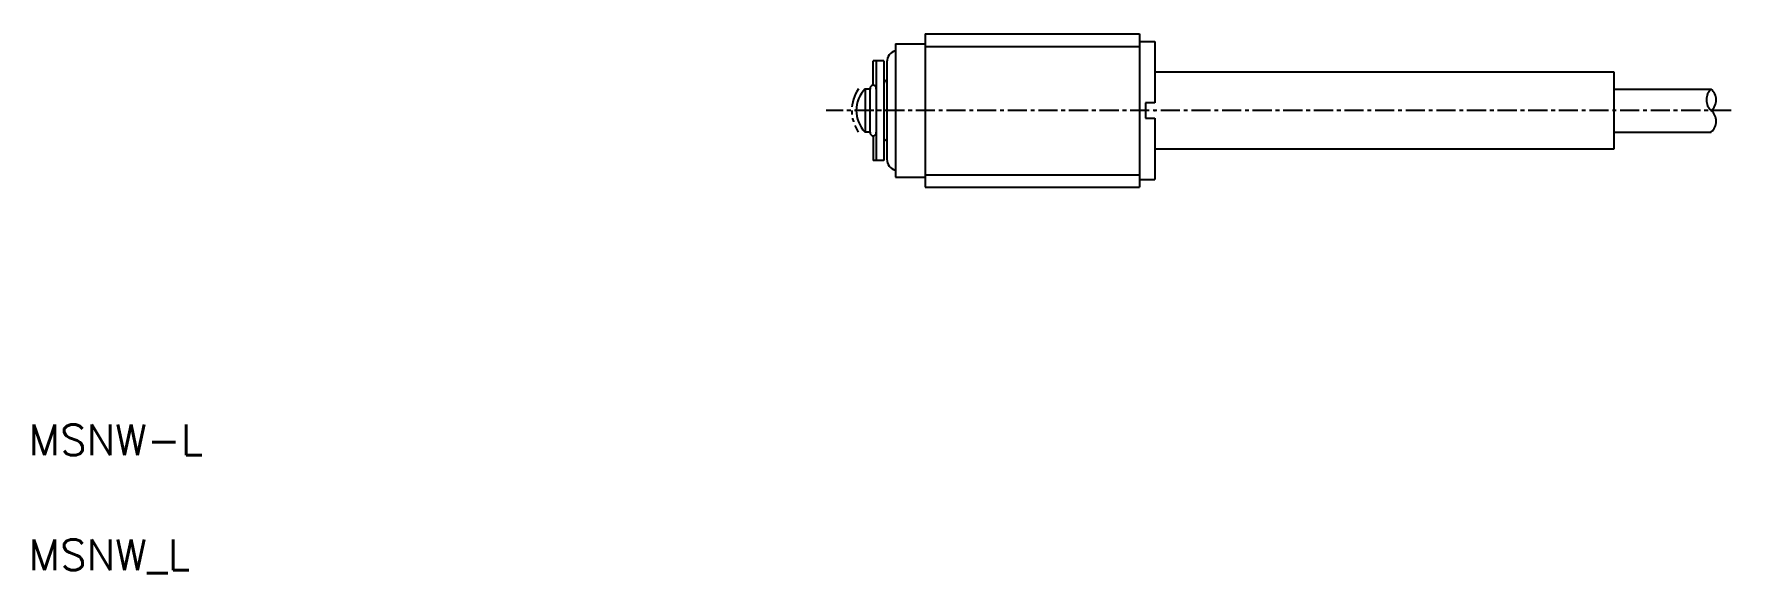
# Model space of a CAD drawing. Extents: x 5 to 116, y 5 to 40.
import ezdxf

# ---------------------------------------------------------------- set-up
doc = ezdxf.new("R2010")
doc.units = 0
doc.linetypes.add('CENTER', pattern=[2, 1.25, -0.25, 0.25, -0.25])
doc.linetypes.add('PHANTOM', pattern=[2.5, 1.25, -0.25, 0.25, -0.25, 0.25, -0.25])
doc.layers.get('0').update_dxf_attribs({"linetype": 'CONTINUOUS'})
doc.layers.add('CENTER', color=1, linetype='CENTER')
doc.styles.get("Standard").update_dxf_attribs({"font": 'txt.shx', "bigfont": 'bigfont.shx'})

msp = doc.modelspace()

# ---------------------------------------------------------------- linework, layer by layer
at = {"color": 7, "linetype": 'CONTINUOUS'}
for p, q in [((63.56, 40), (77.56, 40)), ((63.56, 40), (63.56, 30)), ((77.56, 40), (77.56, 30)), ((61.61, 39.35), (61.61, 30.65)), ((61.61, 39.35), (63.56, 39.35)), ((77.56, 39.5), (78.56, 39.5)), ((78.56, 39.5), (78.56, 35.5)), ((60.86, 38.25), (60.16, 38.25)), ((60.16, 36.65), (60.16, 38.25)), ((60.36, 38.25), (60.36, 31.75)), ((60.86, 38.25), (60.86, 31.75)), ((61.06, 38.17), (61.06, 31.81)), ((60.88, 36.81), (60.87, 36.81)), ((60.87, 36.81), (60.87, 36.8)), ((60.87, 36.8), (60.87, 36.79)), ((60.89, 36.83), (60.88, 36.83)), ((60.88, 36.83), (60.88, 36.82)), ((60.88, 36.82), (60.88, 36.81)), ((60.9, 36.85), (60.89, 36.85)), ((60.89, 36.85), (60.89, 36.84)), ((60.89, 36.84), (60.89, 36.83)), ((60.91, 36.87), (60.9, 36.87)), ((60.9, 36.87), (60.9, 36.86)), ((60.9, 36.86), (60.9, 36.85)), ((60.92, 36.89), (60.91, 36.88)), ((60.91, 36.88), (60.91, 36.88)), ((60.91, 36.88), (60.91, 36.87)), ((60.93, 36.91), (60.92, 36.9)), ((60.92, 36.9), (60.92, 36.9)), ((60.92, 36.9), (60.92, 36.89)), ((60.94, 36.92), (60.93, 36.91)), ((60.93, 36.91), (60.93, 36.91)), ((60.95, 36.93), (60.94, 36.92)), ((60.94, 36.92), (60.94, 36.92)), ((60.96, 36.93), (60.95, 36.93)), ((60.95, 36.93), (60.95, 36.93)), ((60.95, 36.93), (60.95, 36.93)), ((60.97, 36.94), (60.96, 36.94)), ((60.96, 36.94), (60.96, 36.94)), ((60.96, 36.94), (60.96, 36.93)), ((60.98, 36.95), (60.97, 36.95)), ((60.97, 36.95), (60.97, 36.94)), ((60.97, 36.94), (60.97, 36.94)), ((60.99, 36.96), (60.98, 36.96)), ((60.98, 36.96), (60.98, 36.95)), ((60.98, 36.95), (60.98, 36.95)), ((61, 36.97), (60.99, 36.96)), ((60.99, 36.96), (60.99, 36.96)), ((60.99, 36.96), (60.99, 36.96)), ((61.01, 36.97), (61, 36.97)), ((61, 36.97), (61, 36.97)), ((61.02, 36.98), (61.01, 36.97)), ((61.01, 36.97), (61.01, 36.97)), ((61.01, 36.97), (61.01, 36.97)), ((108.56, 37.5), (78.56, 37.5)), ((108.56, 32.5), (108.56, 37.5)), ((59.96, 36.4), (59.63, 36.4)), ((59.63, 36.4), (59.63, 33.6)), ((59.96, 33.55), (59.96, 36.45)), ((78.56, 35.5), (77.96, 35.5)), ((77.96, 35.5), (77.96, 34.5)), ((108.56, 36.4), (114.9, 36.4)), ((77.96, 34.5), (78.56, 34.5)), ((78.56, 34.5), (78.56, 30.5)), ((59.96, 33.6), (59.63, 33.6)), ((60.16, 33.35), (60.16, 31.75)), ((108.56, 33.6), (114.9, 33.6)), ((60.87, 33.2), (60.87, 33.21)), ((60.87, 33.19), (60.87, 33.2)), ((60.88, 33.19), (60.87, 33.19)), ((60.88, 33.18), (60.88, 33.19)), ((60.88, 33.17), (60.88, 33.18)), ((60.89, 33.17), (60.88, 33.17)), ((60.89, 33.16), (60.89, 33.17)), ((60.89, 33.15), (60.89, 33.16)), ((60.9, 33.15), (60.89, 33.15)), ((60.9, 33.14), (60.9, 33.15)), ((60.9, 33.13), (60.9, 33.14)), ((60.91, 33.13), (60.9, 33.13)), ((60.91, 33.12), (60.91, 33.13)), ((60.92, 33.11), (60.91, 33.12)), ((60.91, 33.12), (60.91, 33.12)), ((60.92, 33.1), (60.92, 33.11)), ((60.93, 33.09), (60.92, 33.1)), ((60.92, 33.1), (60.92, 33.1)), ((60.94, 33.08), (60.93, 33.09)), ((60.93, 33.09), (60.93, 33.09)), ((60.95, 33.07), (60.94, 33.08)), ((60.94, 33.08), (60.94, 33.08)), ((60.96, 33.07), (60.95, 33.07)), ((60.95, 33.07), (60.95, 33.07)), ((60.95, 33.07), (60.95, 33.07)), ((60.96, 33.06), (60.96, 33.07)), ((60.97, 33.06), (60.96, 33.06)), ((60.96, 33.06), (60.96, 33.06)), ((60.97, 33.05), (60.97, 33.06)), ((60.97, 33.06), (60.97, 33.06)), ((60.98, 33.05), (60.97, 33.05)), ((60.98, 33.04), (60.98, 33.05)), ((60.98, 33.05), (60.98, 33.05)), ((60.99, 33.04), (60.98, 33.04)), ((61, 33.03), (60.99, 33.04)), ((60.99, 33.04), (60.99, 33.04)), ((60.99, 33.04), (60.99, 33.04)), ((61.01, 33.03), (61, 33.03)), ((61, 33.03), (61, 33.03)), ((61.02, 33.02), (61.01, 33.03)), ((61.01, 33.03), (61.01, 33.03)), ((61.01, 33.03), (61.01, 33.03)), ((78.56, 32.5), (108.56, 32.5)), ((60.86, 31.75), (60.16, 31.75)), ((61.61, 30.65), (63.56, 30.65)), ((63.56, 30), (77.56, 30)), ((77.56, 30.5), (78.56, 30.5))]:
    msp.add_line(p, q, dxfattribs=at)
at = {"color": 3, "linetype": 'CONTINUOUS'}
for p, q in [((63.56, 39.19), (77.56, 39.19)), ((63.56, 30.81), (77.56, 30.81))]:
    msp.add_line(p, q, dxfattribs=at)
at = {"color": 7, "linetype": 'CONTINUOUS'}
for centre, radius, start, end in [((61.8, 38.18), 0.74, 104.8963, 180.7433), ((60.16, 36.45), 0.2, 345.9638, 194.0362), ((61.06, 35), 2, 135, 224.427), ((60.16, 33.55), 0.2, 165.9638, 14.0362), ((61.8, 31.82), 0.74, 179.2567, 255.1037)]:
    msp.add_arc(centre, radius, start, end, dxfattribs=at)
at = {"color": 3, "linetype": 'PHANTOM'}
msp.add_arc((61.26, 35), 2.5, 145.5501, 214.0558, dxfattribs=at)
at = {"color": 3, "linetype": 'CONTINUOUS'}
for centre, start, end in [((115.52, 35.7), 131.4096, 228.5891), ((114.29, 35.7), 311.4109, 48.5904), ((114.29, 34.3), 311.4096, 48.5891)]:
    msp.add_arc(centre, 0.933, start, end, dxfattribs=at)
at = {"color": 7, "linetype": 'CONTINUOUS'}
for p in [(59.06, 35), (61.06, 35), (78.56, 35)]:
    msp.add_point(p, dxfattribs=at)
at = {"layer": 'CENTER', "color": 1, "linetype": 'CENTER'}
msp.add_line((116.2, 35), (57.1, 35), dxfattribs=at)

# ---------------------------------------------------------------- texts
at = {"color": 7, "linetype": 'CONTINUOUS'}
for s, p in [('MSNW-L', (5, 12.5)), ('MSNW_L', (5, 5))]:
    msp.add_text(s, height=2, dxfattribs=at).set_placement(p)

doc.saveas('drawing.dxf')
